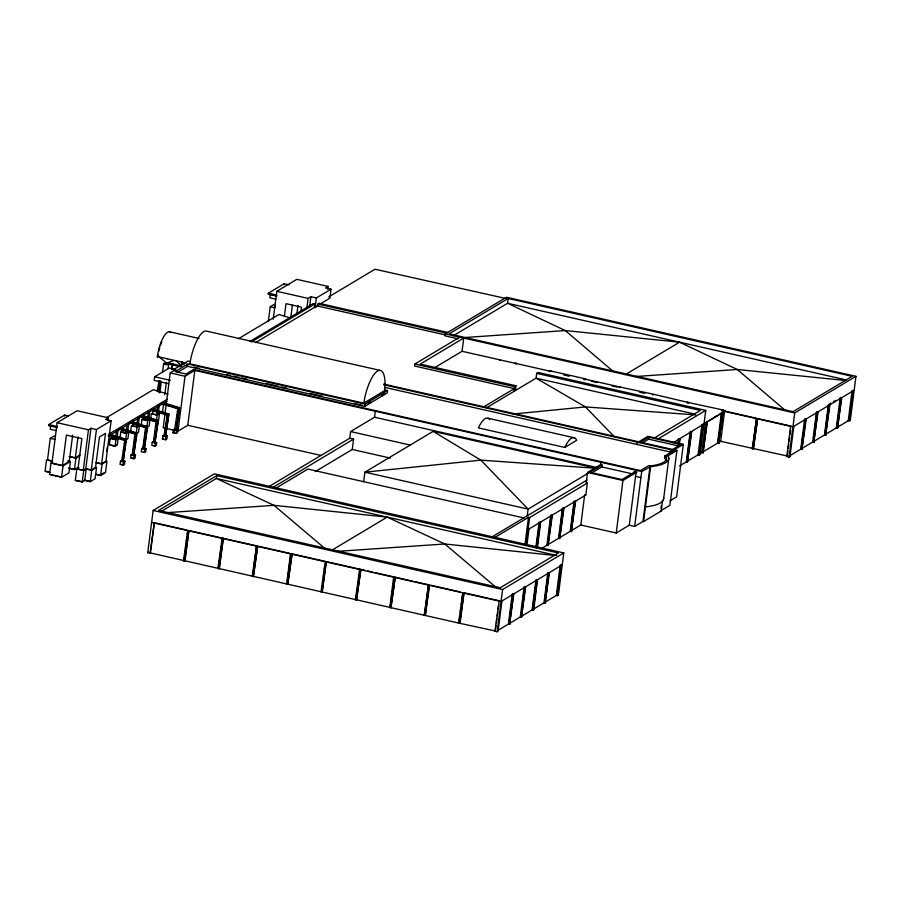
<?xml version="1.0" encoding="UTF-8"?>
<svg xmlns="http://www.w3.org/2000/svg" width="901" height="901" viewBox="0 0 901 901"><rect width="100%" height="100%" fill="white"/><g stroke="black" fill="none" stroke-linecap="round" stroke-linejoin="round"><path stroke-width="1.35" d="M166.708 362.675L166.753 363.328M171.01 332.615A21.41 6.769 -77.3 0 0 157.371 356.559L157.472 357.134L157.889 356.244M166.606 362.9L166.595 363.599L180.313 366.696M384.626 390.662L385.02 385.876A29.237 9.247 -77.3 0 0 377.542 371.066A29.237 9.247 -77.3 0 0 364.702 398.028L363.846 403.096M515.913 364.195L516.003 363.486L549.441 371.054L549.373 371.753L549.892 370.795L585.605 378.882L585.076 379.839L584.467 378.623M619.663 387.667L619.753 386.968L653.439 394.221L687.384 402.274L687.305 402.972L687.823 402.004M68.307 415.98L64.512 415.124L48.688 424.596L48.564 425.621L57.416 427.615M54.387 435.893L50.265 438.359L47.505 459.915L52.258 460.985M52.754 462.067L50.974 463.137L49.51 474.545L61.583 477.271L68.949 472.867L70.413 461.458L67.665 460.839M108.086 420.621L108.447 417.839L77.137 410.755L57.146 422.715L51.965 463.125L62.473 465.502L69.276 461.436L72.643 435.16M64.376 416.149L64.512 415.124M62.473 465.502L66.37 435.082L81.878 438.596L77.982 469.016L83.275 470.209L85.786 468.711L91.283 469.962L95.574 467.382L99.47 436.962L105.541 433.336L101.644 463.756L96.249 462.528M61.583 477.271L63.047 465.862L70.413 461.458M70.098 456.616L75.346 457.809L78.004 437.064M68.972 468.329L74.468 469.567L75.921 458.159L79.209 456.199M76.788 468.97L83.714 470.547L86.226 469.038L91.711 470.288L96.565 467.382L95.101 478.791L90.258 481.686L84.762 480.447L82.25 481.945L75.324 480.379L76.788 468.97L78.894 467.72M83.275 470.209L88.456 429.8L90.967 428.29L96.452 429.54L111.138 420.756L105.969 461.166L101.644 463.756M82.25 481.945L83.714 470.547M85.786 468.711L90.967 428.29M84.762 480.447L86.226 469.038M91.283 469.962L96.452 429.54M90.258 481.686L91.711 470.288M100.619 475.491L102.083 464.083L106.96 461.166L105.496 472.575L100.619 475.491L95.652 474.365M106.768 451.255L107.264 447.346M110.17 438.46L109.336 444.97L115.091 446.277L117.355 444.914L118.2 438.404L115.925 439.767L110.17 438.46L112.445 437.098M111.87 434.451L111.364 438.427L115.463 439.361L117.051 438.404L118.065 430.441M115.463 439.361L116.477 431.388M115.091 446.277L115.925 439.767M123.043 430.768L120.768 432.12L119.934 438.629L123.381 439.418M122.468 428.11L121.962 432.097L126.05 433.021L127.649 432.063L128.832 422.772M121.703 460.524L120.464 461.256L120.058 464.432L123.246 465.153L124.484 464.409L124.89 461.244L122.761 460.76M110.204 434.428L126.523 439.339L123.133 461.594L121.635 461.256L124.901 439.981M122.581 458.113L122.93 455.332M123.471 451.142L123.831 448.349M124.361 444.17L124.721 441.377M126.05 433.021L127.075 425.058M126.512 433.426L125.678 439.936L127.953 438.573L128.787 432.063L126.512 433.426L120.768 432.12M123.133 461.594L125.937 439.688L109.629 434.778M123.246 465.153L123.651 461.976L124.89 461.244M133.235 420.44L132.56 425.756L136.648 426.68L138.236 425.734L139.43 416.431M131.062 454.926L130.656 458.091L133.844 458.812L135.082 458.068L135.488 454.904L132.301 454.183L131.062 454.926L134.249 455.647L135.488 454.904M120.802 428.088L137.121 432.998L133.731 455.253L132.233 454.915L134.913 433.989L118.797 429.135M133.348 450.387L133.889 446.198M134.249 443.405L134.778 439.226M135.139 436.433L135.499 433.64M136.648 426.68L137.842 417.388M136.445 432.289L137.11 427.085L139.385 425.722L138.551 432.232L136.276 433.595M133.731 455.253L136.535 433.347L120.216 428.437M133.844 458.812L134.249 455.647M144.239 418.087L141.964 419.449L141.13 425.959L145.725 426.995M143.833 414.1L143.146 419.415L147.246 420.339L148.834 419.393L149.859 411.419M141.66 448.585L141.254 451.75L144.442 452.471L145.68 451.728L146.086 448.563L142.899 447.842L141.66 448.585L144.847 449.306L146.086 448.563M131.4 421.747L147.719 426.669L144.329 448.912L142.831 448.574L145.511 427.648L130.679 423.177M142.831 448.574L143.766 445.443M144.306 441.253L144.667 438.46M145.196 434.282L145.557 431.489M147.246 420.339L148.44 411.047M149.983 419.382L147.708 420.744L146.874 427.254L149.149 425.891L149.983 419.382L147.685 418.864M144.329 448.912L147.133 427.006L130.814 422.096M144.442 452.471L144.847 449.306M175.853 369.511L169.298 368.025L154.634 376.798L154.172 380.413L168.588 383.68M153.012 409.842L152.506 413.818L156.594 414.742L158.182 413.796L159.376 404.504M157.179 391.394L159.094 380.605L158.587 384.513M157.754 391.045L158.092 388.432M158.677 391.732L160.006 381.292L158.508 380.943M152.258 442.245L151.841 445.409L155.04 446.13L156.278 445.387L156.684 442.222L155.445 442.965L152.258 442.245L153.485 441.501M159.083 392.69L160.592 380.943M156.594 414.742L157.788 405.45M159.894 392.69L161.313 381.596M162.563 371.899L163.622 363.587M156.504 420.384L157.168 415.181L159.443 413.818L158.61 420.328M154.184 440.499L154.544 437.706M155.085 433.516L155.434 430.723M155.794 427.941L156.335 423.752M154.927 442.571L158.306 420.328L154.927 442.571L153.429 442.233L156.11 421.308L141.277 416.848M155.04 446.13L155.445 442.965M162.619 411.453L163.509 404.526M164.759 394.818L166.358 382.351M168.127 368.486L168.656 364.331M190.269 361.583L187.881 361.042L173.499 369.647L175.087 370.007L170.233 372.913L163.205 427.806L173.961 430.239M150.016 553.214L154.33 522.693L150.456 552.955L147.741 552.696L153.147 510.473L214.348 473.858L563.778 552.932L558.372 595.156L557.482 595.685L556.345 595.426L560.219 565.164M165.153 435.397L167.271 435.881L166.865 439.046L165.626 439.789L162.439 439.069L162.844 435.904L164.083 435.16M171.629 369.399C175.188 356.041 170.075 370.716 172.282 369.523M152.596 409.065L168.904 413.987L165.525 436.23L164.027 435.893L167.282 414.618L162.157 413.075M164.962 432.762L165.322 429.968M165.852 425.779L166.212 422.997M166.753 418.807L167.102 416.014M165.525 436.23L168.904 413.987M165.626 439.789L166.032 436.625L167.271 435.881M181.923 361.583L181.619 363.993L184.243 364.59M173.037 432.728L173.442 429.563L174.681 428.82L177.869 429.54L177.463 432.705L176.224 433.449L173.037 432.728L174.276 431.984M174.208 432.728L177.88 408.288L177.52 411.07M175.74 425.024L176.089 422.231M176.63 418.053L176.99 415.26M176.112 429.901L179.502 407.646L176.697 429.552L174.614 429.552L175.199 429.214M176.224 433.449L176.63 430.284L177.869 429.54M662.595 500.337L661.221 511.013L660.613 510.878L669.893 505.337L676.921 450.444L667.652 455.985L668.26 456.12A49.521 13.56 7.3 0 1 650.601 466.684L641.692 471.516L194.819 370.401L185.02 376.258L177.993 431.151L187.78 425.295L321.342 455.512M186.732 366.166L364.668 406.43L387.239 392.926L387.543 390.584L364.973 404.087L187.892 364.015L187.599 366.358L177.238 372.552M187.78 425.295L194.819 370.401M221.635 542.165L222.164 538.043L188.917 530.52L185.043 560.782L183.466 560.782L187.78 530.261L187.25 534.383M184.254 557.764L183.466 560.782M184.615 555.016L185.144 550.894M185.493 548.135L186.023 544.013M186.372 541.264L186.901 537.131M184.604 561.041L188.917 530.52M216.713 475.638L158.52 510.45L500.224 587.767L558.406 552.955L216.713 475.638L216.353 478.454L161.718 511.137M253.372 576.606L257.697 546.074L253.372 576.606L252.235 576.347L256.56 545.815L223.302 538.291L219.427 568.554L217.851 568.565L222.164 538.043M218.819 564.172L219.348 560.05M219.698 557.291L220.227 553.169M220.587 550.421L221.117 546.288M218.988 568.824L223.302 538.291M289.063 284.84L284.142 283.725L268.318 293.185L268.183 294.21L276.81 296.17M268.318 321.578L270.21 306.768L274.343 304.29M273.206 319.179L276.787 291.305L296.767 279.344L328.088 286.428L327.727 289.21M284.006 284.75L284.142 283.725M284.412 316.15L286.011 303.671L301.508 307.185L300.979 311.329M253.204 571.955L253.564 569.207M253.913 566.447L255.501 554.07M255.85 551.322L256.38 547.2M290.82 317.389L292.42 304.943M296.891 313.762L297.961 305.462M306.847 308.142L308.097 298.389L310.89 296.711L316.375 297.961L331.061 289.165L329.912 298.152L320.069 304.042M309.64 306.475L310.89 296.711M249.87 341.49L313.221 303.592L314.877 303.964L314.438 307.399L315.147 307.556L317.693 306.036L317.94 304.065L319.157 303.344L447.696 332.435M315.147 307.556L316.375 297.961M318.977 304.696L319.157 303.344M287.757 584.377L292.082 553.856L287.757 584.377L286.619 584.13L290.494 553.867M287.419 581.111L289.705 563.226M290.054 560.478L290.584 556.356M364.837 570.322L326.466 561.638L322.141 592.16L321.004 591.901L325.329 561.379L290.944 553.597M321.623 590.268L322.153 586.134M322.513 583.386L323.031 579.264M323.391 576.516L323.921 572.383M324.27 569.635L324.799 565.501M322.141 592.16L326.027 561.897M269.376 486.315L349.723 438.246L350.579 431.556L374.534 417.231L597.408 467.653L596.349 468.283M315.282 471.595L352.268 449.475L353.586 439.125L349.723 438.246M364.668 406.43L364.973 404.087M368.272 404.279L368.577 401.925M369.86 403.321L370.165 400.979M363.677 481.686L364.894 472.18L434.181 430.723M374.534 417.231L375.3 411.239M356.537 599.942L360.85 569.421L356.537 599.942L355.399 599.683L359.713 569.162L359.364 571.91M356.368 595.291L355.399 599.683M356.717 592.543L357.246 588.421M357.596 585.673L358.125 581.539M358.474 578.791L359.003 574.658M382.047 396.035L382.351 393.692M383.635 395.077L383.939 392.735M459.758 337.154L414.809 364.049L414.55 366.02L514.302 388.59L483.42 407.061M412.523 581.111L395.235 577.203L390.921 607.725L389.784 607.465L393.658 577.203M390.572 604.447L389.784 607.465M390.933 601.699L391.451 597.577M391.811 594.818L392.34 590.696M392.69 587.948L393.219 583.814M393.568 581.066L394.097 576.944M390.921 607.725L395.235 577.203M837.919 426.961L848.224 420.801L850.285 420.497L855.95 376.314L506.52 297.24L445.274 333.877L445.026 335.848L458.192 338.821M429.619 584.974L425.306 615.507L424.168 615.248L428.482 584.726L426.894 597.104M425.137 610.855L425.666 606.733M426.196 602.6L426.545 599.852M425.306 615.507L429.18 585.245M433.82 368.171L462.055 351.289L463.745 338.055L420.226 364.094L515.98 385.763L515.372 390.55M495.347 630.993L458.553 623.03L462.866 592.498M459.352 620.012L459.87 615.89M460.4 611.756L460.929 607.634M461.289 604.886L462.697 593.883M459.69 623.289L464.004 592.757L499.222 600.73L494.897 631.252L497.172 631.77L498.062 631.241L501.936 600.978M460.129 623.019L464.004 592.757M499.672 360.524L499.762 359.814M508.187 298.49L449.07 333.866L793.038 411.701L852.155 376.325L508.187 298.49L507.578 303.277L453.282 335.758M513.942 391.406L514.55 386.619L515.98 385.763M495.516 629.608L496.046 625.485M496.395 622.737L496.924 618.604M497.284 615.856L497.814 611.734M498.163 608.986L498.692 604.853M497.172 631.77L502.589 589.547L563.778 552.932M699.187 455.118L703.062 424.855L701.924 424.596L698.05 454.859L699.187 455.118L700.066 454.588L705.731 410.394L538.179 372.485L536.681 373.386L536.072 378.161L486.619 407.748M512.286 593.849L508.412 624.111L509.549 624.359L513.863 593.838L512.725 593.579M509.031 622.467L509.561 618.345M509.91 615.586L510.439 611.464M510.788 608.716L511.317 604.582M511.678 601.834L512.207 597.712M509.549 624.359L513.424 594.108M527.254 515.8L528.11 509.11L480.841 460.141L433.122 431.354L594.975 467.979M525.013 544.407L528.493 517.309L529.63 517.568L587.351 483.037L585.819 494.998L528.087 529.54L527.4 529.011M526.15 544.666L529.63 517.568M526.86 545.51L528.977 529.011M524.145 586.754L520.271 617.016L521.409 617.275L525.722 586.742L524.585 586.495L524.236 589.243M521.24 612.624L520.71 616.746L521.848 617.005M521.589 609.876L522.118 605.742M522.467 602.994L522.997 598.872M523.346 596.113L523.875 591.991M521.409 617.275L525.283 587.013M535.949 546.761L539.113 522.006M536.208 547.876L536.568 545.116M536.917 542.368L537.447 538.246M537.796 535.487L538.325 531.365M538.674 528.617L539.203 524.483M537.086 547.02L540.251 522.253M537.525 546.749L540.701 521.994M532.919 606.902L532.559 609.662L533.696 609.921L537.582 579.658M533.268 604.154L533.797 600.032M534.147 597.284L534.676 593.151M535.205 589.029L535.554 586.269M533.257 610.18L537.131 579.917L535.994 579.658L532.119 609.921L533.696 609.921M550.601 516.408L546.896 545.285L548.033 545.544L552.358 515.023M547.695 542.278L548.225 538.145M548.574 535.397L549.103 531.275M549.452 528.515L549.982 524.393M550.331 521.645L551.04 516.138M548.033 545.544L551.908 515.282L550.77 515.023M544.947 598.444L545.477 594.311M546.006 590.189L547.414 579.185M547.763 576.426L548.112 573.678M545.116 603.084L548.991 572.822L547.853 572.563L543.979 602.825L545.116 603.084L549.43 572.563M559.352 535.295L560.05 529.799M560.399 527.051L560.929 522.918M561.289 520.17L562.697 509.166M559.69 538.573L563.564 508.31L562.427 508.051L558.552 538.314L559.69 538.573L564.003 508.051M556.964 593.793L557.314 591.033M557.674 588.285L558.203 584.163M558.552 581.404L559.082 577.282M559.431 574.534L559.96 570.401M560.309 567.653L560.67 564.904M557.482 595.685L561.368 565.423M571.178 526.95L571.707 522.828M572.056 520.068L572.585 515.946M572.946 513.198L573.464 509.065M573.824 506.317L574.354 502.195M571.347 531.601L575.221 501.339L574.083 501.08L570.209 531.342L571.347 531.601L575.66 501.069M571.775 530.407L580.807 525.001L584.681 494.739L585.819 494.998M590.639 473.577L601.767 466.921L602.014 464.961L600.607 464.634L587.531 472.451L586.213 482.778L587.351 483.037M600.607 464.634L600.899 462.292M580.807 525.001L616.216 533.009L622.951 480.47L636.804 472.18L634.124 471.572M637.075 444.486L637.379 442.143M616.216 533.009L629.281 525.193L636.32 470.299L637.097 469.838M629.281 525.193L634.653 526.409L641.692 471.516M652.91 395.19L653 394.492M642.999 442.549L648.652 439.17L648.9 437.199L680.998 444.463L671.966 449.869M634.653 526.409L642.954 521.442L649.993 466.549M642.954 521.442L643.562 521.578L650.601 466.684M383.623 384.727L674.117 450.455L664.837 455.996L664.544 458.339L666.244 459.476A47.325 12.963 7.3 0 1 666.323 460.625M665.94 458.665L666.233 456.311L664.837 455.996M660.962 508.209L661.3 505.54M663.643 498.749L668.79 458.541M670.457 452.043L670.761 449.689M677.845 444.08L678.543 438.584L679.681 438.843L678.982 444.339M678.453 442.447L678.813 439.688M679.422 444.08L680.12 438.573M688.961 402.263L688.432 403.231L687.384 402.274M638.032 442.245L647.932 436.321L683.341 444.328L676.617 496.879L670.017 500.821M687.294 457.483L688.882 445.094M689.231 442.346L689.761 438.224M690.11 435.476L690.639 431.342M687.463 462.123L691.337 431.861L690.2 431.613L686.325 461.864L687.463 462.123L691.777 431.602M705.573 423.684L701.879 452.561L703.017 452.82L707.33 422.299M702.667 449.554L703.197 445.421M703.546 442.673L704.075 438.55M704.436 435.791L704.965 431.669M705.314 428.921L706.012 423.414M703.017 452.82L706.891 422.558L705.753 422.299M721.408 412.928L717.534 443.191L718.671 443.45L722.996 412.928L721.859 412.669L720.62 422.299M721.678 410.755L722.219 409.786L725.361 410.856L672.957 442.864M718.153 441.558L718.502 438.798M718.863 436.05L719.392 431.928M719.922 427.795L720.271 425.047M718.671 443.45L722.557 413.187M718.885 442.391L720.699 441.31L724.573 411.047L721.859 412.669M791.101 426.094L757.651 418.526L753.326 449.058L752.189 448.799L756.513 418.267L725.902 411.34M753.157 444.407L753.687 440.274M754.047 437.526L754.576 433.404M754.925 430.655L755.455 426.522M755.804 423.774L756.333 419.652M753.326 449.058L757.651 418.526M793.815 426.342L789.94 456.604L789.051 457.134L786.776 456.627L790.65 426.364M787.395 454.982L787.924 450.86M788.274 448.101L788.803 443.979M789.152 441.231L789.681 437.098M790.042 434.35L790.571 430.227M789.051 457.134L794.716 412.951L855.95 376.314M801.349 447.572L803.287 432.446M803.636 429.687L804.21 425.542M804.514 422.817L804.92 420.035M801.913 449.441L805.787 419.179L804.649 418.92L800.775 449.182L801.913 449.441L806.226 418.92M813.558 437.728L814.132 433.572M814.436 430.847L815.889 419.821M816.193 417.095L816.768 412.94M813.761 442.346L817.646 412.095L816.509 411.836L812.623 442.098L813.761 442.346L818.085 411.825M828.357 404.74L824.483 435.003L825.62 435.262L829.934 404.729M825.237 432.007L825.8 427.862M826.116 425.137L826.69 420.981M826.994 418.255L827.568 414.1M827.873 411.374L828.447 407.229M825.62 435.262L829.494 405M840.216 397.645L836.342 427.907L837.48 428.166L841.793 397.645L840.656 397.386M836.905 426.297L837.48 422.141M837.795 419.415L838.369 415.26M838.673 412.545L839.248 408.39M839.552 405.664L840.261 400.157M837.48 428.166L841.354 397.904M848.224 420.801L852.098 390.538L853.281 390.764L849.406 421.026M157.878 356.255L158.137 354.87M187.892 364.015L175.233 371.584L185.978 374.016L193.58 369.478L640.453 470.592L648.754 465.626L652.279 465.671A47.325 12.963 7.3 0 0 666.537 457.134L666.233 456.311M106.746 417.523L153.305 389.671L167.969 394.086M238.427 338.742L278.938 314.505L290.291 317.918M108.447 417.839L105.654 419.506L111.138 420.756M328.088 286.428L325.576 287.926L331.061 289.165M251.3 341.997L314.877 303.964M328.73 296.902L374.985 269.23L506.339 298.591M255.659 342.56L316.972 305.878L444.869 334.812M108.773 434.237L167.271 399.244M108.357 436.321L166.854 401.317M75.346 457.809L80.088 454.971M74.468 469.567L78.297 467.281M116.218 444.914L114.63 445.871L110.53 444.936M75.324 480.379L81.822 481.618M121.635 461.256L123.719 461.244M132.233 454.915L134.317 454.904M164.027 435.893L164.601 435.543M104.505 472.575L100.18 475.165L96.283 474.275M162.439 439.069L163.678 438.325M123.313 464.409L121.23 464.42M133.911 458.068L131.828 458.08M143.923 452.077L144.498 451.739M154.521 445.747L155.096 445.398M384.727 390.595L363.734 403.152L189.841 363.813L190.809 358.688A29.237 9.247 -77.3 0 1 206.25 331.05L380.143 370.401M147.741 552.696L148.62 552.178M273.251 487.193L353.586 439.125M276.506 487.835L307.894 469.061L524.157 517.996M462.055 351.289L516.003 363.486M332.57 549.79L387.193 517.106L444.79 543.99L496.676 587.891M625.271 374.67L679.557 342.189L737.255 369.478L785.008 410.146M585.166 379.141L619.753 386.968M564.781 447.448L576.708 440.307A26.332 8.334 -77.3 0 0 564.781 447.448L478.375 427.896A26.332 8.334 -77.3 0 1 489.648 419.607M587.97 473.307L528.11 509.11L364.894 472.18L480.841 460.141L594.953 468.193M602.014 464.961L589.783 472.27L621.972 479.557L634.203 472.237L636.016 472.653M639.868 442.605L648.9 437.199M653.518 438.449L700.359 410.417L536.681 373.386M492.25 536.748L587.114 479.985M657.617 439.181L705.731 410.394M494.976 537.368L528.493 517.309M714.392 417.14L716.734 415.733M704.03 423.616L725.361 410.856M673.441 450.252L683.341 444.328M542.413 547.977L558.992 538.055M560.118 537.379L570.648 531.072L571.786 531.331M679.591 465.896L686.765 461.605M687.891 460.929L698.928 454.329M699.908 453.744L717.973 442.932L719.122 443.191M458.553 623.03L149.318 552.696M828.796 404.47L831.082 403.107M833.369 401.745L835.644 400.382M562.247 564.893L501.057 601.508L151.616 522.434M854.171 390.234L792.925 426.871L725.271 411.566M643.562 521.578L661.221 511.013M498.073 630.295L508.851 623.841L509.989 624.1M510 623.165L544.418 602.566L545.555 602.825M545.612 601.857L556.784 595.167M789.997 455.636L801.169 448.946M802.352 448.236L813.029 441.85M814.211 441.152L824.922 434.733L826.059 434.992M826.071 434.057L836.781 427.648L837.919 427.907M172.913 364.409L172.271 364.308M173.972 360.468L166.696 363.103L159.342 357.066M275.312 306.058L275.357 306.7M513.232 414.032L585.436 406.925L695.561 414.899M465.141 337.492L565.276 330.566L679.557 342.189M635.746 376.505L737.255 369.478L845.971 380.537M166.527 512.692L273.938 505.337L387.193 517.106M337.379 551.356L444.79 543.99L555.253 555.478M167.563 358.699L166.629 358.497M514.854 363.227L516.442 363.227M549.441 371.054L551.029 371.054M618.615 386.709L620.192 386.698M723.357 410.045L688.522 402.533M846.084 379.873L507.578 303.277L565.276 330.566L613.018 371.235M276.787 291.305L308.097 298.389M317.94 304.065L446.491 333.156M268.318 293.185L276.945 295.145M276.258 295.551L270.3 294.21L269.838 297.814L275.796 299.155M445.274 333.877L794.716 412.951M270.21 306.768L274.974 307.838M563.868 375.041L569.218 376.258M591.766 381.36L597.115 382.565M611.835 385.898L617.185 387.115M639.609 392.183L644.936 393.388M695.651 414.269L536.072 378.161L585.436 406.925L614.234 436.625M813.074 441.828L814.211 442.087M702.803 424.067L703.94 424.326M414.809 364.049L514.55 386.619M789.94 456.604L720.699 441.31M648.652 439.17L679.41 446.13M702.318 452.302L703.456 452.561M169.444 331.759L199.042 338.449M383.713 384.096L676.921 450.444M384.693 387.374L672.698 452.55M384.795 389.964L387.543 390.584M488.038 418.255L574.444 437.807M157.36 356.559L186.203 363.08M193.647 367.079L199.132 368.329M226.511 374.523L230.622 375.447M233.359 376.066L238.833 377.305M241.569 377.924L247.054 379.163M266.223 383.499L278.544 386.292M281.281 386.912L286.755 388.151M310.034 393.422L322.355 396.203M353.845 403.333L362.067 405.191M166.798 362.619L181.901 366.031M601.767 466.921L632.615 473.903M635.543 476.37L640.915 477.586M170.233 372.913L185.02 376.258M587.531 472.451L622.951 480.47M154.634 376.798L170.357 380.357M350.579 431.556L410.225 445.06M644.846 506.756L645.443 506.891A49.521 13.56 7.3 0 0 663.553 497.555M352.268 449.475L390.358 458.091M157.101 413.289L159.443 413.818M157.168 415.181L151.312 413.852L150.478 420.362L156.335 421.691M151.661 420.328L154.398 420.947M141.964 419.449L147.708 420.744M173.442 429.563L176.63 430.284M137.087 425.204L139.385 425.722M137.11 427.085L131.366 425.779L130.532 432.289L135.127 433.336M162.844 435.904L166.032 436.625M57.146 422.715L88.456 429.8M48.688 424.596L57.54 426.59M53.058 426.15L50.67 425.61L50.208 429.214L56.166 430.565M143.417 448.225L144.903 448.563M547.335 545.026L548.472 545.285M50.265 438.359L55.017 439.44M556.683 555.455L216.353 478.454L273.938 505.337L325.835 549.238M120.464 461.256L123.651 461.976M69.062 456.616L75.921 458.159M95.878 462.675L102.083 464.083M52.461 461.267L46.514 459.915L45.05 471.324L49.814 472.406M50.974 463.137L63.047 465.862M68.431 467.979L74.738 469.41M46.041 471.324L49.611 472.124M84.322 480.12L89.818 481.359M50.501 474.534L60.604 476.82M153.147 510.473L502.589 589.547M155.67 522.997L186.439 529.957M259.026 546.378L289.615 553.304M367.495 570.919L372.823 572.124M375.48 572.732L392.768 576.64M415.181 581.708L428.482 584.726M430.948 585.278L460.208 591.901M163.182 402.736L179.502 407.646M162.608 403.074L178.916 407.995M163.047 403.817L171.472 406.351M172.755 406.745L177.88 408.288M161.178 403.772L177.294 408.626M152.01 409.414L168.329 414.336M152.449 410.158L157.596 411.701M158.88 412.095L160.885 412.692M150.58 410.113L166.708 414.967M141.998 415.406L158.306 420.328M141.412 415.755L157.731 420.677M141.851 416.499L146.998 418.041M148.293 418.436L150.287 419.033M151.571 419.415L156.684 420.958M131.264 422.839L136.411 424.382M137.695 424.776L139.689 425.373M140.973 425.756L146.097 427.299M120.666 429.169L125.813 430.723M127.097 431.117L129.091 431.714M130.375 432.097L134.215 433.257M110.068 435.51L115.215 437.064M116.499 437.447L118.493 438.055M119.777 438.438L123.617 439.598M108.199 435.476L124.315 440.33M176.112 360.862L181.608 365.851M162.608 411.273A2.557 0.698 7.3 0 1 159.837 411.746M167.642 363.565A2.557 0.698 7.3 0 1 167.552 364.714A2.557 0.698 7.3 0 1 163.689 363.835A2.557 0.698 7.3 0 1 166.415 363.294M158.79 351.311A20.002 6.33 -77.3 0 1 159.736 347.617M160.479 345.252A20.002 6.33 -77.3 0 1 161.73 341.93M584.028 378.882L583.961 379.569L584.028 378.882M165.964 363.835L167.09 364.049L166.043 363.813"/></g></svg>
